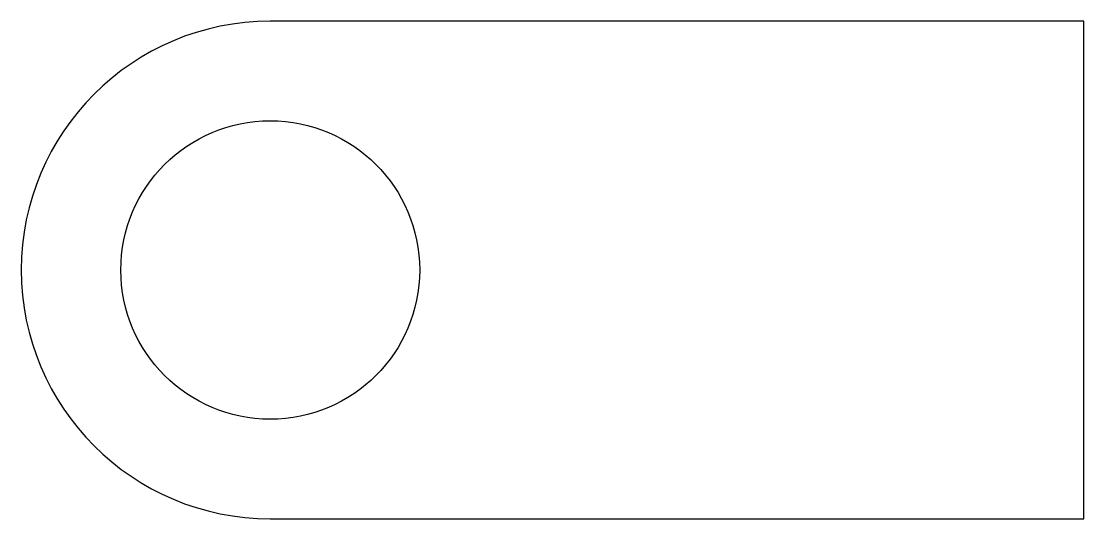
# Model space of a CAD drawing. Header units: millimetres. Extents: x -7.5 to 24.5, y -7.5 to 7.5.
import ezdxf

# ---------------------------------------------------------------- set-up
doc = ezdxf.new("R2010")
doc.units = ezdxf.units.MM

msp = doc.modelspace()

# ---------------------------------------------------------------- linework, layer by layer
at = {"color": 7, "linetype": 'Continuous', "lineweight": 25}
for p, q in [((24.5, 7.5), (0, 7.5)), ((24.5, -7.5), (24.5, 7.5)), ((0, -7.5), (24.5, -7.5))]:
    msp.add_line(p, q, dxfattribs=at)
msp.add_circle((0, 0), 4.5, dxfattribs=at)
msp.add_arc((0, 0), 7.5, 90, 270, dxfattribs=at)

doc.saveas('drawing.dxf')
